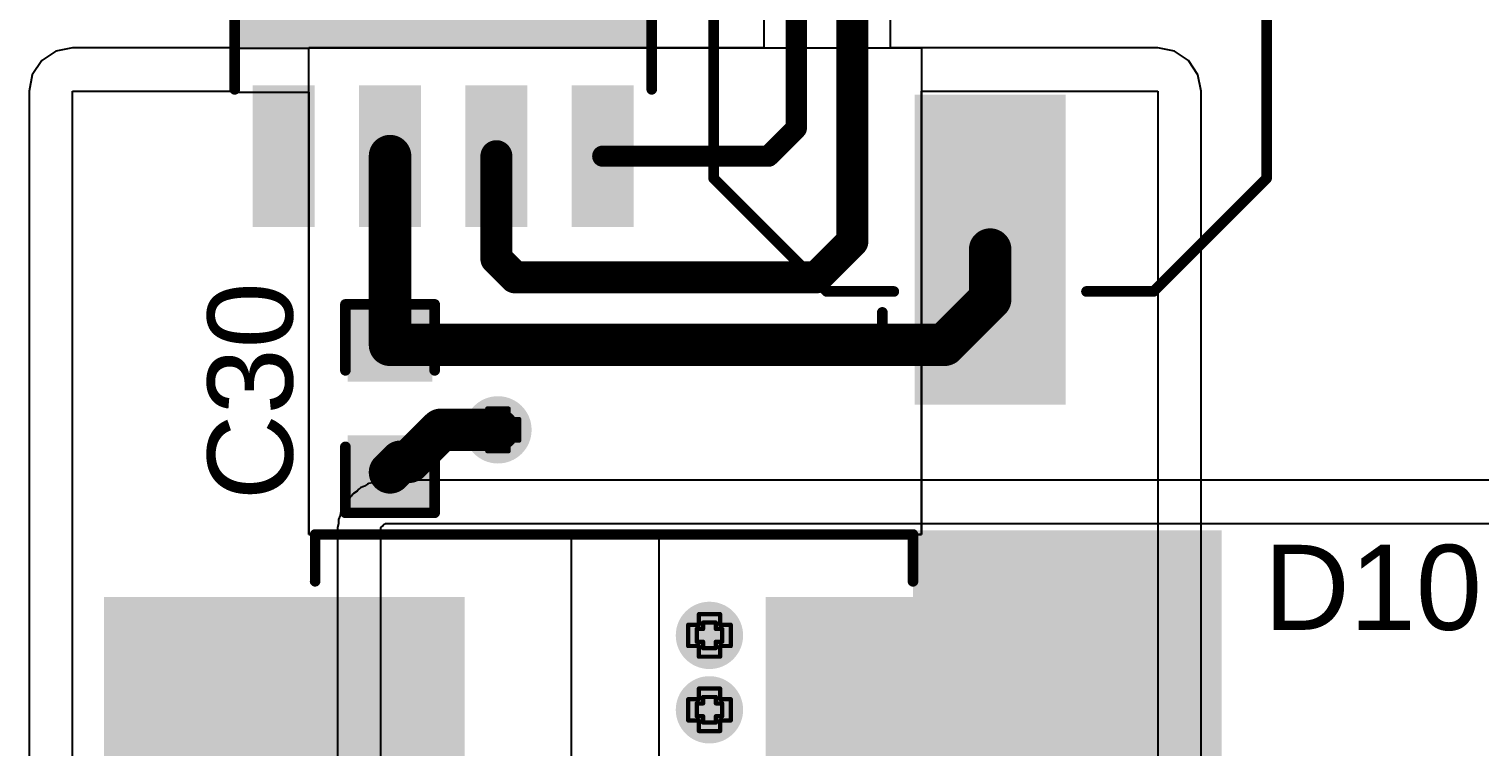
# Model space of a CAD drawing. Header units: inches. Extents: x -5 to 5258, y -4 to 5281.
# Drawn here: x 7.86 to 25.19, y 14.09 to 22.67 of the extents above; entities that cross this region are included whole.
import ezdxf

# ---------------------------------------------------------------- set-up
doc = ezdxf.new("R2010")
doc.units = ezdxf.units.IN
for name, color, linetype in [('Bottom Layer', 5, 'Continuous'), ('Bottom Solder', 6, 'Continuous'), ('Drill Drawing', 1, 'Continuous'), ('Top Layer', 1, 'Continuous'), ('Top Overlay', 2, 'Continuous'), ('Top Paste', 8, 'Continuous'), ('Top Solder', 216, 'Continuous'), ('Via Holes', 16, 'Continuous')]:
    doc.layers.add(name, color=color, linetype=linetype)
doc.styles.add('Arial', font='', dxfattribs={"height": 0.2})
doc.styles.get('Arial').set_extended_font_data('Arial')

# ---------------------------------------------------------------- blocks, each defined once
blk = doc.blocks.new('8_SO_P____P___8')
at = {"layer": 'Top Layer'}
for points in [[(-3.475, 2.205), (-1.925, 2.205), (-1.925, 1.605), (-3.475, 1.605)], [(1.925, 2.205), (3.475, 2.205), (3.475, 1.605), (1.925, 1.605)], [(-1.144, 1.144), (1.144, 1.144), (1.144, -1.144), (-1.144, -1.144)], [(-3.475, 0.935), (-1.925, 0.935), (-1.925, 0.335), (-3.475, 0.335)], [(1.925, 0.935), (3.475, 0.935), (3.475, 0.335), (1.925, 0.335)], [(-3.475, -0.335), (-1.925, -0.335), (-1.925, -0.935), (-3.475, -0.935)], [(1.925, -0.335), (3.475, -0.335), (3.475, -0.935), (1.925, -0.935)], [(-3.475, -1.605), (-1.925, -1.605), (-1.925, -2.205), (-3.475, -2.205)], [(1.925, -1.605), (3.475, -1.605), (3.475, -2.205), (1.925, -2.205)]]:
    blk.add_hatch(color=1, dxfattribs=at).paths.add_polyline_path(points)
at = {"layer": 'Top Paste'}
for points in [[(-3.475, 2.205), (-1.925, 2.205), (-1.925, 1.605), (-3.475, 1.605)], [(1.925, 2.205), (3.475, 2.205), (3.475, 1.605), (1.925, 1.605)], [(-1.144, 1.144), (1.144, 1.144), (1.144, -1.144), (-1.144, -1.144)], [(-3.475, 0.935), (-1.925, 0.935), (-1.925, 0.335), (-3.475, 0.335)], [(1.925, 0.935), (3.475, 0.935), (3.475, 0.335), (1.925, 0.335)], [(-3.475, -0.335), (-1.925, -0.335), (-1.925, -0.935), (-3.475, -0.935)], [(1.925, -0.335), (3.475, -0.335), (3.475, -0.935), (1.925, -0.935)], [(-3.475, -1.605), (-1.925, -1.605), (-1.925, -2.205), (-3.475, -2.205)], [(1.925, -1.605), (3.475, -1.605), (3.475, -2.205), (1.925, -2.205)]]:
    blk.add_hatch(color=8, dxfattribs=at).paths.add_polyline_path(points)
at = {"layer": 'Top Solder'}
for points in [[(-3.545, 2.275), (-1.855, 2.275), (-1.855, 1.535), (-3.545, 1.535)], [(1.855, 2.275), (3.545, 2.275), (3.545, 1.535), (1.855, 1.535)], [(-1.214, 1.214), (1.214, 1.214), (1.214, -1.214), (-1.214, -1.214)], [(-3.545, 1.005), (-1.855, 1.005), (-1.855, 0.265), (-3.545, 0.265)], [(1.855, 1.005), (3.545, 1.005), (3.545, 0.265), (1.855, 0.265)], [(-3.545, -0.265), (-1.855, -0.265), (-1.855, -1.005), (-3.545, -1.005)], [(1.855, -0.265), (3.545, -0.265), (3.545, -1.005), (1.855, -1.005)], [(-3.545, -1.535), (-1.855, -1.535), (-1.855, -2.275), (-3.545, -2.275)], [(1.855, -1.535), (3.545, -1.535), (3.545, -2.275), (1.855, -2.275)]]:
    blk.add_hatch(color=216, dxfattribs=at).paths.add_polyline_path(points)
at = {"layer": 'Top Overlay'}
for points in [[(1.902, 2.489, 0.127, 0.127, 0), (-1.603, 2.489, 0.127, 0.127, 0)], [(-3.763, 1.791, 0.127, 0.127, 0), (-3.763, 2.045, 0.127, 0.127, 0)], [(-3.636, 1.918, 0.127, 0.127, 0), (-3.763, 2.045, 0.127, 0.127, 0)], [(-3.763, 1.791, 0.127, 0.127, 0), (-3.636, 1.918, 0.127, 0.127, 0)], [(-1.603, -2.489, 0.127, 0.127, 0), (1.902, -2.489, 0.127, 0.127, 0)]]:
    blk.add_lwpolyline(points, format="xyseb", dxfattribs=at)
for points in [[(-1.635, 2.489, 0.0635, 0.0635, 1), (-1.571, 2.489, 0.0635, 0.0635, 1)], [(1.87, 2.489, 0.0635, 0.0635, 1), (1.934, 2.489, 0.0635, 0.0635, 1)], [(-3.795, 2.045, 0.0635, 0.0635, 1), (-3.732, 2.045, 0.0635, 0.0635, 1)], [(-3.795, 2.045, 0.0635, 0.0635, 1), (-3.732, 2.045, 0.0635, 0.0635, 1)], [(-3.668, 1.918, 0.0635, 0.0635, 1), (-3.605, 1.918, 0.0635, 0.0635, 1)], [(-3.668, 1.918, 0.0635, 0.0635, 1), (-3.605, 1.918, 0.0635, 0.0635, 1)], [(-3.795, 1.791, 0.0635, 0.0635, 1), (-3.732, 1.791, 0.0635, 0.0635, 1)], [(-3.795, 1.791, 0.0635, 0.0635, 1), (-3.732, 1.791, 0.0635, 0.0635, 1)], [(-1.635, -2.489, 0.0635, 0.0635, 1), (-1.571, -2.489, 0.0635, 0.0635, 1)], [(1.87, -2.489, 0.0635, 0.0635, 1), (1.934, -2.489, 0.0635, 0.0635, 1)]]:
    blk.add_lwpolyline(points, format="xyseb", close=True, dxfattribs=at)
blk = doc.blocks.new('SMC_121')
at = {"layer": 'Top Layer'}
for points in [[(-6, 2.15), (-1.9, 2.15), (-1.9, -2.15), (-6, -2.15)], [(1.9, 2.15), (6, 2.15), (6, -2.15), (1.9, -2.15)]]:
    blk.add_hatch(color=1, dxfattribs=at).paths.add_polyline_path(points)
at = {"layer": 'Top Overlay'}
for points in [[(-7.239, 2.235), (-3.556, 2.235), (-3.556, 3.048), (-7.239, 3.048)], [(-7.24, -2.261), (-6.097, -2.261), (-6.097, 2.261), (-7.24, 2.261)], [(-7.24, -3.048), (-3.557, -3.048), (-3.557, -2.235), (-7.24, -2.235)]]:
    blk.add_hatch(color=2, dxfattribs=at).paths.add_polyline_path(points)
at = {"layer": 'Top Paste'}
for points in [[(-6, 2.15), (-1.9, 2.15), (-1.9, -2.15), (-6, -2.15)], [(1.9, 2.15), (6, 2.15), (6, -2.15), (1.9, -2.15)]]:
    blk.add_hatch(color=8, dxfattribs=at).paths.add_polyline_path(points)
at = {"layer": 'Top Solder'}
for points in [[(-6.102, 2.252), (-1.798, 2.252), (-1.798, -2.252), (-6.102, -2.252)], [(1.798, 2.252), (6.102, 2.252), (6.102, -2.252), (1.798, -2.252)]]:
    blk.add_hatch(color=216, dxfattribs=at).paths.add_polyline_path(points)
at = {"layer": 'Top Overlay'}
for points in [[(-3.556, 2.997, 0.127, 0.127, 0), (-3.556, 2.438, 0.127, 0.127, 0)], [(3.581, 2.997, 0.127, 0.127, 0), (-3.556, 2.997, 0.127, 0.127, 0)], [(3.581, 2.997, 0.127, 0.127, 0), (3.581, 2.438, 0.127, 0.127, 0)], [(-3.556, -2.997, 0.127, 0.127, 0), (-3.556, -2.438, 0.127, 0.127, 0)], [(3.581, -2.997, 0.127, 0.127, 0), (3.581, -2.438, 0.127, 0.127, 0)], [(3.581, -2.997, 0.127, 0.127, 0), (-3.556, -2.997, 0.127, 0.127, 0)]]:
    blk.add_lwpolyline(points, format="xyseb", dxfattribs=at)
for points in [[(-3.588, 2.997, 0.0635, 0.0635, 1), (-3.524, 2.997, 0.0635, 0.0635, 1)], [(-3.588, 2.997, 0.0635, 0.0635, 1), (-3.524, 2.997, 0.0635, 0.0635, 1)], [(3.55, 2.997, 0.0635, 0.0635, 1), (3.613, 2.997, 0.0635, 0.0635, 1)], [(3.55, 2.997, 0.0635, 0.0635, 1), (3.613, 2.997, 0.0635, 0.0635, 1)], [(-3.588, 2.438, 0.0635, 0.0635, 1), (-3.524, 2.438, 0.0635, 0.0635, 1)], [(3.55, 2.438, 0.0635, 0.0635, 1), (3.613, 2.438, 0.0635, 0.0635, 1)], [(-3.588, -2.438, 0.0635, 0.0635, 1), (-3.524, -2.438, 0.0635, 0.0635, 1)], [(3.55, -2.438, 0.0635, 0.0635, 1), (3.613, -2.438, 0.0635, 0.0635, 1)], [(-3.588, -2.997, 0.0635, 0.0635, 1), (-3.524, -2.997, 0.0635, 0.0635, 1)], [(-3.588, -2.997, 0.0635, 0.0635, 1), (-3.524, -2.997, 0.0635, 0.0635, 1)], [(3.55, -2.997, 0.0635, 0.0635, 1), (3.613, -2.997, 0.0635, 0.0635, 1)], [(3.55, -2.997, 0.0635, 0.0635, 1), (3.613, -2.997, 0.0635, 0.0635, 1)]]:
    blk.add_lwpolyline(points, format="xyseb", close=True, dxfattribs=at)
blk = doc.blocks.new('C___0603_140')
at = {"layer": 'Top Layer'}
for points in [[(-0.381, 0.445), (-0.381, -0.445), (-1.143, -0.445), (-1.143, 0.445)], [(1.143, 0.445), (1.143, -0.445), (0.381, -0.445), (0.381, 0.445)]]:
    blk.add_hatch(color=1, dxfattribs=at).paths.add_polyline_path(points)
at = {"layer": 'Top Paste'}
for points in [[(-0.381, 0.445), (-0.381, -0.445), (-1.143, -0.445), (-1.143, 0.445)], [(1.143, 0.445), (1.143, -0.445), (0.381, -0.445), (0.381, 0.445)]]:
    blk.add_hatch(color=8, dxfattribs=at).paths.add_polyline_path(points)
at = {"layer": 'Top Solder'}
for points in [[(-0.321, 0.504), (-0.321, -0.504), (-1.203, -0.504), (-1.203, 0.504)], [(1.203, 0.504), (1.203, -0.504), (0.321, -0.504), (0.321, 0.504)]]:
    blk.add_hatch(color=216, dxfattribs=at).paths.add_polyline_path(points)
at = {"layer": 'Top Overlay'}
for points in [[(-1.245, 0.533, 0.127, 0.127, 0), (-0.457, 0.533, 0.127, 0.127, 0)], [(-1.245, 0.533, 0.127, 0.127, 0), (-1.245, -0.533, 0.127, 0.127, 0)], [(0.457, 0.533, 0.127, 0.127, 0), (1.245, 0.533, 0.127, 0.127, 0)], [(1.245, 0.533, 0.127, 0.127, 0), (1.245, -0.533, 0.127, 0.127, 0)], [(-1.245, -0.533, 0.127, 0.127, 0), (-0.457, -0.533, 0.127, 0.127, 0)], [(0.457, -0.533, 0.127, 0.127, 0), (1.245, -0.533, 0.127, 0.127, 0)]]:
    blk.add_lwpolyline(points, format="xyseb", dxfattribs=at)
for points in [[(-1.276, 0.533, 0.0635, 0.0635, 1), (-1.213, 0.533, 0.0635, 0.0635, 1)], [(-1.276, 0.533, 0.0635, 0.0635, 1), (-1.213, 0.533, 0.0635, 0.0635, 1)], [(-0.489, 0.533, 0.0635, 0.0635, 1), (-0.425, 0.533, 0.0635, 0.0635, 1)], [(0.425, 0.533, 0.0635, 0.0635, 1), (0.489, 0.533, 0.0635, 0.0635, 1)], [(1.213, 0.533, 0.0635, 0.0635, 1), (1.276, 0.533, 0.0635, 0.0635, 1)], [(1.213, 0.533, 0.0635, 0.0635, 1), (1.276, 0.533, 0.0635, 0.0635, 1)], [(-1.276, -0.533, 0.0635, 0.0635, 1), (-1.213, -0.533, 0.0635, 0.0635, 1)], [(-1.276, -0.533, 0.0635, 0.0635, 1), (-1.213, -0.533, 0.0635, 0.0635, 1)], [(-0.489, -0.533, 0.0635, 0.0635, 1), (-0.425, -0.533, 0.0635, 0.0635, 1)], [(0.425, -0.533, 0.0635, 0.0635, 1), (0.489, -0.533, 0.0635, 0.0635, 1)], [(1.213, -0.533, 0.0635, 0.0635, 1), (1.276, -0.533, 0.0635, 0.0635, 1)], [(1.213, -0.533, 0.0635, 0.0635, 1), (1.276, -0.533, 0.0635, 0.0635, 1)]]:
    blk.add_lwpolyline(points, format="xyseb", close=True, dxfattribs=at)
blk = doc.blocks.new('50SVPF10M_142')
at = {"layer": 'Top Layer'}
for points in [[(-4.55, 0.8), (-1.05, 0.8), (-1.05, -0.8), (-4.55, -0.8)], [(1.05, 0.8), (4.55, 0.8), (4.55, -0.8), (1.05, -0.8)]]:
    blk.add_hatch(color=1, dxfattribs=at).paths.add_polyline_path(points)
at = {"layer": 'Top Paste'}
for points in [[(-4.55, 0.8), (-1.05, 0.8), (-1.05, -0.8), (-4.55, -0.8)], [(1.05, 0.8), (4.55, 0.8), (4.55, -0.8), (1.05, -0.8)]]:
    blk.add_hatch(color=8, dxfattribs=at).paths.add_polyline_path(points)
at = {"layer": 'Top Solder'}
for points in [[(-4.652, 0.902), (-0.948, 0.902), (-0.948, -0.902), (-4.652, -0.902)], [(0.948, 0.902), (4.652, 0.902), (4.652, -0.902), (0.948, -0.902)]]:
    blk.add_hatch(color=216, dxfattribs=at).paths.add_polyline_path(points)
at = {"layer": 'Top Overlay'}
for points in [[(-1.95, 3.3, 0.127, 0.127, 0), (-3.3, 1.95, 0.127, 0.127, 0)], [(-1.95, 3.3, 0.127, 0.127, 0), (3.3, 3.3, 0.127, 0.127, 0)], [(3.3, 3.3, 0.127, 0.127, 0), (3.3, 1.15, 0.127, 0.127, 0)], [(-3.3, 1.95, 0.127, 0.127, 0), (-3.3, 1.15, 0.127, 0.127, 0)], [(-3.779, 1.567, 0.127, 0.127, 0), (-3.779, 1.033, 0.127, 0.127, 0)], [(-4.007, 1.287, 0.127, 0.127, 0), (-3.55, 1.287, 0.127, 0.127, 0)], [(-3.3, -1.15, 0.127, 0.127, 0), (-3.3, -1.95, 0.127, 0.127, 0)], [(3.3, -1.15, 0.127, 0.127, 0), (3.3, -3.3, 0.127, 0.127, 0)], [(-3.3, -1.95, 0.127, 0.127, 0), (-1.95, -3.3, 0.127, 0.127, 0)], [(-1.95, -3.3, 0.127, 0.127, 0), (3.3, -3.3, 0.127, 0.127, 0)]]:
    blk.add_lwpolyline(points, format="xyseb", dxfattribs=at)
for points in [[(-1.982, 3.3, 0.0635, 0.0635, 1), (-1.918, 3.3, 0.0635, 0.0635, 1)], [(-1.982, 3.3, 0.0635, 0.0635, 1), (-1.918, 3.3, 0.0635, 0.0635, 1)], [(3.268, 3.3, 0.0635, 0.0635, 1), (3.332, 3.3, 0.0635, 0.0635, 1)], [(3.268, 3.3, 0.0635, 0.0635, 1), (3.332, 3.3, 0.0635, 0.0635, 1)], [(-3.332, 1.95, 0.0635, 0.0635, 1), (-3.268, 1.95, 0.0635, 0.0635, 1)], [(-3.332, 1.95, 0.0635, 0.0635, 1), (-3.268, 1.95, 0.0635, 0.0635, 1)], [(-3.81, 1.567, 0.0635, 0.0635, 1), (-3.747, 1.567, 0.0635, 0.0635, 1)], [(-4.039, 1.287, 0.0635, 0.0635, 1), (-3.975, 1.287, 0.0635, 0.0635, 1)], [(-3.582, 1.287, 0.0635, 0.0635, 1), (-3.518, 1.287, 0.0635, 0.0635, 1)], [(-3.332, 1.15, 0.0635, 0.0635, 1), (-3.268, 1.15, 0.0635, 0.0635, 1)], [(3.268, 1.15, 0.0635, 0.0635, 1), (3.332, 1.15, 0.0635, 0.0635, 1)], [(-3.81, 1.033, 0.0635, 0.0635, 1), (-3.747, 1.033, 0.0635, 0.0635, 1)], [(-3.332, -1.15, 0.0635, 0.0635, 1), (-3.268, -1.15, 0.0635, 0.0635, 1)], [(3.268, -1.15, 0.0635, 0.0635, 1), (3.332, -1.15, 0.0635, 0.0635, 1)], [(-3.332, -1.95, 0.0635, 0.0635, 1), (-3.268, -1.95, 0.0635, 0.0635, 1)], [(-3.332, -1.95, 0.0635, 0.0635, 1), (-3.268, -1.95, 0.0635, 0.0635, 1)], [(-1.982, -3.3, 0.0635, 0.0635, 1), (-1.918, -3.3, 0.0635, 0.0635, 1)], [(-1.982, -3.3, 0.0635, 0.0635, 1), (-1.918, -3.3, 0.0635, 0.0635, 1)], [(3.268, -3.3, 0.0635, 0.0635, 1), (3.332, -3.3, 0.0635, 0.0635, 1)], [(3.268, -3.3, 0.0635, 0.0635, 1), (3.332, -3.3, 0.0635, 0.0635, 1)]]:
    blk.add_lwpolyline(points, format="xyseb", close=True, dxfattribs=at)

msp = doc.modelspace()

# ---------------------------------------------------------------- hatches: boundary and pattern name
at = {"layer": 'Bottom Layer'}
h = msp.add_hatch(color=5, dxfattribs=at)
edge = h.paths.add_edge_path()
edge.add_arc((13.462, 17.883), 0.3, 0, 360)
h = msp.add_hatch(color=5, dxfattribs=at)
edge = h.paths.add_edge_path()
edge.add_arc((15.987, 15.428), 0.3, 0, 360)
h = msp.add_hatch(color=5, dxfattribs=at)
edge = h.paths.add_edge_path()
edge.add_arc((15.987, 14.539), 0.3, 0, 360)
at = {"layer": 'Bottom Solder'}
h = msp.add_hatch(color=6, dxfattribs=at)
edge = h.paths.add_edge_path()
edge.add_arc((13.462, 17.883), 0.402, 0, 360)
h = msp.add_hatch(color=6, dxfattribs=at)
edge = h.paths.add_edge_path()
edge.add_arc((15.987, 15.428), 0.402, 0, 360)
h = msp.add_hatch(color=6, dxfattribs=at)
edge = h.paths.add_edge_path()
edge.add_arc((15.987, 14.539), 0.402, 0, 360)
at = {"layer": 'Top Layer'}
msp.add_hatch(color=1, dxfattribs=at).paths.add_polyline_path([(10.319, 22.436), (15.298, 22.436), (15.298, 25.269), (10.319, 25.269)])
h = msp.add_hatch(color=1, dxfattribs=at)
edge = h.paths.add_edge_path()
edge.add_arc((13.462, 17.883), 0.3, 0, 360)
h = msp.add_hatch(color=1, dxfattribs=at)
edge = h.paths.add_edge_path()
edge.add_arc((15.987, 15.428), 0.3, 0, 360)
h = msp.add_hatch(color=1, dxfattribs=at)
edge = h.paths.add_edge_path()
edge.add_arc((15.987, 14.539), 0.3, 0, 360)
at = {"layer": 'Top Solder'}
h = msp.add_hatch(color=216, dxfattribs=at)
edge = h.paths.add_edge_path()
edge.add_arc((13.462, 17.883), 0.402, 0, 360)
h = msp.add_hatch(color=216, dxfattribs=at)
edge = h.paths.add_edge_path()
edge.add_arc((15.987, 15.428), 0.402, 0, 360)
h = msp.add_hatch(color=216, dxfattribs=at)
edge = h.paths.add_edge_path()
edge.add_arc((15.987, 14.539), 0.402, 0, 360)
at = {"layer": 'Via Holes'}
h = msp.add_hatch(color=7, dxfattribs=at)
edge = h.paths.add_edge_path()
edge.add_arc((13.462, 17.883), 0.15, 0, 360)
h = msp.add_hatch(color=7, dxfattribs=at)
edge = h.paths.add_edge_path()
edge.add_arc((15.987, 15.428), 0.15, 0, 360)
h = msp.add_hatch(color=7, dxfattribs=at)
edge = h.paths.add_edge_path()
edge.add_arc((15.987, 14.539), 0.15, 0, 360)

# ---------------------------------------------------------------- linework, layer by layer
at = {"layer": 'Bottom Layer'}
for p, q in [((11.781, 17.152), (11.738, 17.124)), ((11.802, 17.173), (11.781, 17.152)), ((11.807, 17.176), (11.802, 17.173)), ((11.822, 17.19), (11.807, 17.176)), ((11.828, 17.195), (11.822, 17.19)), ((11.87, 17.212), (11.828, 17.195)), ((11.906, 17.236), (11.87, 17.212)), ((11.911, 17.238), (11.906, 17.236)), ((11.906, 17.236), (11.906, 17.236)), ((11.906, 17.236), (11.906, 17.236)), ((11.918, 17.243), (11.911, 17.238)), ((11.968, 17.252), (11.918, 17.243)), ((12.015, 17.272), (11.968, 17.252)), ((12.066, 17.272), (12.015, 17.272)), ((12.116, 17.282), (12.066, 17.272)), ((12.167, 17.282), (12.116, 17.282)), ((51.47, 17.282), (12.167, 17.282)), ((12.167, 17.282), (12.167, 17.282)), ((12.167, 17.282), (12.167, 17.282)), ((11.634, 17.001), (11.615, 16.954)), ((11.639, 17.007), (11.634, 17.001)), ((11.653, 17.021), (11.639, 17.007)), ((11.659, 17.031), (11.653, 17.021)), ((11.681, 17.052), (11.659, 17.031)), ((11.703, 17.086), (11.681, 17.052)), ((11.717, 17.1), (11.703, 17.086)), ((11.723, 17.109), (11.717, 17.1)), ((11.738, 17.124), (11.723, 17.109)), ((11.738, 17.124), (11.738, 17.124)), ((11.738, 17.124), (11.738, 17.124)), ((11.577, 16.861), (11.557, 16.814)), ((11.557, 16.814), (11.557, 16.763)), ((11.586, 16.911), (11.577, 16.861)), ((11.615, 16.954), (11.586, 16.911)), ((11.557, 16.763), (11.547, 16.713)), ((11.547, 16.713), (11.547, 16.545)), ((12.065, 16.713), (12.069, 16.719)), ((12.065, 16.545), (12.065, 16.713)), ((12.069, 16.719), (12.083, 16.733)), ((12.083, 16.733), (12.09, 16.743)), ((12.09, 16.743), (12.104, 16.758)), ((12.104, 16.758), (12.11, 16.76)), ((12.11, 16.76), (12.116, 16.764)), ((12.116, 16.764), (12.167, 16.764)), ((12.167, 16.764), (63.373, 16.764)), ((11.547, 16.545), (11.547, 5.995)), ((12.065, 5.995), (12.065, 16.545))]:
    msp.add_line(p, q, dxfattribs=at)
at = {"layer": 'Drill Drawing'}
for points in [[(13.208, 17.756, 0.0508, 0.0508, 0), (13.208, 18.01, 0.0508, 0.0508, 0)], [(13.208, 18.01, 0.0508, 0.0508, 0), (13.335, 18.01, 0.0508, 0.0508, 0)], [(13.335, 18.01, 0.0508, 0.0508, 0), (13.335, 18.137, 0.0508, 0.0508, 0)], [(13.335, 18.137, 0.0508, 0.0508, 0), (13.589, 18.137, 0.0508, 0.0508, 0)], [(13.386, 17.959, 0.0508, 0.0508, 0), (13.386, 18.035, 0.0508, 0.0508, 0)], [(13.386, 18.035, 0.0508, 0.0508, 0), (13.538, 18.035, 0.0508, 0.0508, 0)], [(13.538, 17.959, 0.0508, 0.0508, 0), (13.538, 18.035, 0.0508, 0.0508, 0)], [(13.589, 18.01, 0.0508, 0.0508, 0), (13.589, 18.137, 0.0508, 0.0508, 0)], [(13.589, 18.01, 0.0508, 0.0508, 0), (13.716, 18.01, 0.0508, 0.0508, 0)], [(13.716, 17.756, 0.0508, 0.0508, 0), (13.716, 18.01, 0.0508, 0.0508, 0)], [(13.31, 17.807, 0.0508, 0.0508, 0), (13.31, 17.959, 0.0508, 0.0508, 0)], [(13.31, 17.959, 0.0508, 0.0508, 0), (13.386, 17.959, 0.0508, 0.0508, 0)], [(13.538, 17.959, 0.0508, 0.0508, 0), (13.614, 17.959, 0.0508, 0.0508, 0)], [(13.614, 17.807, 0.0508, 0.0508, 0), (13.614, 17.959, 0.0508, 0.0508, 0)], [(13.208, 17.756, 0.0508, 0.0508, 0), (13.335, 17.756, 0.0508, 0.0508, 0)], [(13.31, 17.807, 0.0508, 0.0508, 0), (13.386, 17.807, 0.0508, 0.0508, 0)], [(13.335, 17.629, 0.0508, 0.0508, 0), (13.335, 17.756, 0.0508, 0.0508, 0)], [(13.386, 17.73, 0.0508, 0.0508, 0), (13.386, 17.807, 0.0508, 0.0508, 0)], [(13.386, 17.73, 0.0508, 0.0508, 0), (13.538, 17.73, 0.0508, 0.0508, 0)], [(13.538, 17.807, 0.0508, 0.0508, 0), (13.614, 17.807, 0.0508, 0.0508, 0)], [(13.538, 17.73, 0.0508, 0.0508, 0), (13.538, 17.807, 0.0508, 0.0508, 0)], [(13.589, 17.756, 0.0508, 0.0508, 0), (13.716, 17.756, 0.0508, 0.0508, 0)], [(13.589, 17.629, 0.0508, 0.0508, 0), (13.589, 17.756, 0.0508, 0.0508, 0)], [(13.335, 17.629, 0.0508, 0.0508, 0), (13.589, 17.629, 0.0508, 0.0508, 0)], [(15.86, 15.555, 0.0508, 0.0508, 0), (15.86, 15.682, 0.0508, 0.0508, 0)], [(15.86, 15.682, 0.0508, 0.0508, 0), (16.114, 15.682, 0.0508, 0.0508, 0)], [(15.911, 15.505, 0.0508, 0.0508, 0), (15.911, 15.581, 0.0508, 0.0508, 0)], [(15.911, 15.581, 0.0508, 0.0508, 0), (16.063, 15.581, 0.0508, 0.0508, 0)], [(16.063, 15.505, 0.0508, 0.0508, 0), (16.063, 15.581, 0.0508, 0.0508, 0)], [(16.114, 15.555, 0.0508, 0.0508, 0), (16.114, 15.682, 0.0508, 0.0508, 0)], [(15.733, 15.301, 0.0508, 0.0508, 0), (15.733, 15.555, 0.0508, 0.0508, 0)], [(15.733, 15.555, 0.0508, 0.0508, 0), (15.86, 15.555, 0.0508, 0.0508, 0)], [(15.835, 15.352, 0.0508, 0.0508, 0), (15.835, 15.505, 0.0508, 0.0508, 0)], [(15.835, 15.505, 0.0508, 0.0508, 0), (15.911, 15.505, 0.0508, 0.0508, 0)], [(16.063, 15.505, 0.0508, 0.0508, 0), (16.14, 15.505, 0.0508, 0.0508, 0)], [(16.114, 15.555, 0.0508, 0.0508, 0), (16.241, 15.555, 0.0508, 0.0508, 0)], [(16.14, 15.352, 0.0508, 0.0508, 0), (16.14, 15.505, 0.0508, 0.0508, 0)], [(16.241, 15.301, 0.0508, 0.0508, 0), (16.241, 15.555, 0.0508, 0.0508, 0)], [(15.733, 15.301, 0.0508, 0.0508, 0), (15.86, 15.301, 0.0508, 0.0508, 0)], [(15.835, 15.352, 0.0508, 0.0508, 0), (15.911, 15.352, 0.0508, 0.0508, 0)], [(15.86, 15.174, 0.0508, 0.0508, 0), (15.86, 15.301, 0.0508, 0.0508, 0)], [(15.911, 15.276, 0.0508, 0.0508, 0), (15.911, 15.352, 0.0508, 0.0508, 0)], [(15.911, 15.276, 0.0508, 0.0508, 0), (16.063, 15.276, 0.0508, 0.0508, 0)], [(16.063, 15.352, 0.0508, 0.0508, 0), (16.14, 15.352, 0.0508, 0.0508, 0)], [(16.063, 15.276, 0.0508, 0.0508, 0), (16.063, 15.352, 0.0508, 0.0508, 0)], [(16.114, 15.301, 0.0508, 0.0508, 0), (16.241, 15.301, 0.0508, 0.0508, 0)], [(16.114, 15.174, 0.0508, 0.0508, 0), (16.114, 15.301, 0.0508, 0.0508, 0)], [(15.86, 15.174, 0.0508, 0.0508, 0), (16.114, 15.174, 0.0508, 0.0508, 0)], [(15.86, 14.666, 0.0508, 0.0508, 0), (15.86, 14.793, 0.0508, 0.0508, 0)], [(15.86, 14.793, 0.0508, 0.0508, 0), (16.114, 14.793, 0.0508, 0.0508, 0)], [(16.114, 14.666, 0.0508, 0.0508, 0), (16.114, 14.793, 0.0508, 0.0508, 0)], [(15.733, 14.412, 0.0508, 0.0508, 0), (15.733, 14.666, 0.0508, 0.0508, 0)], [(15.733, 14.666, 0.0508, 0.0508, 0), (15.86, 14.666, 0.0508, 0.0508, 0)], [(15.835, 14.463, 0.0508, 0.0508, 0), (15.835, 14.616, 0.0508, 0.0508, 0)], [(15.835, 14.616, 0.0508, 0.0508, 0), (15.911, 14.616, 0.0508, 0.0508, 0)], [(15.911, 14.616, 0.0508, 0.0508, 0), (15.911, 14.692, 0.0508, 0.0508, 0)], [(15.911, 14.692, 0.0508, 0.0508, 0), (16.063, 14.692, 0.0508, 0.0508, 0)], [(16.063, 14.616, 0.0508, 0.0508, 0), (16.063, 14.692, 0.0508, 0.0508, 0)], [(16.063, 14.616, 0.0508, 0.0508, 0), (16.14, 14.616, 0.0508, 0.0508, 0)], [(16.114, 14.666, 0.0508, 0.0508, 0), (16.241, 14.666, 0.0508, 0.0508, 0)], [(16.14, 14.463, 0.0508, 0.0508, 0), (16.14, 14.616, 0.0508, 0.0508, 0)], [(16.241, 14.412, 0.0508, 0.0508, 0), (16.241, 14.666, 0.0508, 0.0508, 0)], [(15.733, 14.412, 0.0508, 0.0508, 0), (15.86, 14.412, 0.0508, 0.0508, 0)], [(15.835, 14.463, 0.0508, 0.0508, 0), (15.911, 14.463, 0.0508, 0.0508, 0)], [(15.86, 14.285, 0.0508, 0.0508, 0), (15.86, 14.412, 0.0508, 0.0508, 0)], [(15.911, 14.387, 0.0508, 0.0508, 0), (15.911, 14.463, 0.0508, 0.0508, 0)], [(15.911, 14.387, 0.0508, 0.0508, 0), (16.063, 14.387, 0.0508, 0.0508, 0)], [(16.063, 14.463, 0.0508, 0.0508, 0), (16.14, 14.463, 0.0508, 0.0508, 0)], [(16.063, 14.387, 0.0508, 0.0508, 0), (16.063, 14.463, 0.0508, 0.0508, 0)], [(16.114, 14.412, 0.0508, 0.0508, 0), (16.241, 14.412, 0.0508, 0.0508, 0)], [(16.114, 14.285, 0.0508, 0.0508, 0), (16.114, 14.412, 0.0508, 0.0508, 0)], [(15.86, 14.285, 0.0508, 0.0508, 0), (16.114, 14.285, 0.0508, 0.0508, 0)]]:
    msp.add_lwpolyline(points, format="xyseb", dxfattribs=at)
for points in [[(13.195, 18.01, 0.0254, 0.0254, 1), (13.221, 18.01, 0.0254, 0.0254, 1)], [(13.195, 18.01, 0.0254, 0.0254, 1), (13.221, 18.01, 0.0254, 0.0254, 1)], [(13.322, 18.137, 0.0254, 0.0254, 1), (13.348, 18.137, 0.0254, 0.0254, 1)], [(13.322, 18.137, 0.0254, 0.0254, 1), (13.348, 18.137, 0.0254, 0.0254, 1)], [(13.322, 18.01, 0.0254, 0.0254, 1), (13.348, 18.01, 0.0254, 0.0254, 1)], [(13.322, 18.01, 0.0254, 0.0254, 1), (13.348, 18.01, 0.0254, 0.0254, 1)], [(13.373, 18.035, 0.0254, 0.0254, 1), (13.399, 18.035, 0.0254, 0.0254, 1)], [(13.373, 18.035, 0.0254, 0.0254, 1), (13.399, 18.035, 0.0254, 0.0254, 1)], [(13.525, 18.035, 0.0254, 0.0254, 1), (13.551, 18.035, 0.0254, 0.0254, 1)], [(13.525, 18.035, 0.0254, 0.0254, 1), (13.551, 18.035, 0.0254, 0.0254, 1)], [(13.576, 18.137, 0.0254, 0.0254, 1), (13.602, 18.137, 0.0254, 0.0254, 1)], [(13.576, 18.137, 0.0254, 0.0254, 1), (13.602, 18.137, 0.0254, 0.0254, 1)], [(13.576, 18.01, 0.0254, 0.0254, 1), (13.602, 18.01, 0.0254, 0.0254, 1)], [(13.576, 18.01, 0.0254, 0.0254, 1), (13.602, 18.01, 0.0254, 0.0254, 1)], [(13.703, 18.01, 0.0254, 0.0254, 1), (13.729, 18.01, 0.0254, 0.0254, 1)], [(13.703, 18.01, 0.0254, 0.0254, 1), (13.729, 18.01, 0.0254, 0.0254, 1)], [(13.297, 17.959, 0.0254, 0.0254, 1), (13.322, 17.959, 0.0254, 0.0254, 1)], [(13.297, 17.959, 0.0254, 0.0254, 1), (13.322, 17.959, 0.0254, 0.0254, 1)], [(13.373, 17.959, 0.0254, 0.0254, 1), (13.399, 17.959, 0.0254, 0.0254, 1)], [(13.373, 17.959, 0.0254, 0.0254, 1), (13.399, 17.959, 0.0254, 0.0254, 1)], [(13.525, 17.959, 0.0254, 0.0254, 1), (13.551, 17.959, 0.0254, 0.0254, 1)], [(13.525, 17.959, 0.0254, 0.0254, 1), (13.551, 17.959, 0.0254, 0.0254, 1)], [(13.602, 17.959, 0.0254, 0.0254, 1), (13.627, 17.959, 0.0254, 0.0254, 1)], [(13.602, 17.959, 0.0254, 0.0254, 1), (13.627, 17.959, 0.0254, 0.0254, 1)], [(13.195, 17.756, 0.0254, 0.0254, 1), (13.221, 17.756, 0.0254, 0.0254, 1)], [(13.195, 17.756, 0.0254, 0.0254, 1), (13.221, 17.756, 0.0254, 0.0254, 1)], [(13.297, 17.807, 0.0254, 0.0254, 1), (13.322, 17.807, 0.0254, 0.0254, 1)], [(13.297, 17.807, 0.0254, 0.0254, 1), (13.322, 17.807, 0.0254, 0.0254, 1)], [(13.322, 17.756, 0.0254, 0.0254, 1), (13.348, 17.756, 0.0254, 0.0254, 1)], [(13.322, 17.756, 0.0254, 0.0254, 1), (13.348, 17.756, 0.0254, 0.0254, 1)], [(13.373, 17.807, 0.0254, 0.0254, 1), (13.399, 17.807, 0.0254, 0.0254, 1)], [(13.373, 17.807, 0.0254, 0.0254, 1), (13.399, 17.807, 0.0254, 0.0254, 1)], [(13.373, 17.73, 0.0254, 0.0254, 1), (13.399, 17.73, 0.0254, 0.0254, 1)], [(13.373, 17.73, 0.0254, 0.0254, 1), (13.399, 17.73, 0.0254, 0.0254, 1)], [(13.525, 17.807, 0.0254, 0.0254, 1), (13.551, 17.807, 0.0254, 0.0254, 1)], [(13.525, 17.807, 0.0254, 0.0254, 1), (13.551, 17.807, 0.0254, 0.0254, 1)], [(13.525, 17.73, 0.0254, 0.0254, 1), (13.551, 17.73, 0.0254, 0.0254, 1)], [(13.525, 17.73, 0.0254, 0.0254, 1), (13.551, 17.73, 0.0254, 0.0254, 1)], [(13.576, 17.756, 0.0254, 0.0254, 1), (13.602, 17.756, 0.0254, 0.0254, 1)], [(13.576, 17.756, 0.0254, 0.0254, 1), (13.602, 17.756, 0.0254, 0.0254, 1)], [(13.602, 17.807, 0.0254, 0.0254, 1), (13.627, 17.807, 0.0254, 0.0254, 1)], [(13.602, 17.807, 0.0254, 0.0254, 1), (13.627, 17.807, 0.0254, 0.0254, 1)], [(13.703, 17.756, 0.0254, 0.0254, 1), (13.729, 17.756, 0.0254, 0.0254, 1)], [(13.703, 17.756, 0.0254, 0.0254, 1), (13.729, 17.756, 0.0254, 0.0254, 1)], [(13.322, 17.629, 0.0254, 0.0254, 1), (13.348, 17.629, 0.0254, 0.0254, 1)], [(13.322, 17.629, 0.0254, 0.0254, 1), (13.348, 17.629, 0.0254, 0.0254, 1)], [(13.576, 17.629, 0.0254, 0.0254, 1), (13.602, 17.629, 0.0254, 0.0254, 1)], [(13.576, 17.629, 0.0254, 0.0254, 1), (13.602, 17.629, 0.0254, 0.0254, 1)], [(15.848, 15.682, 0.0254, 0.0254, 1), (15.873, 15.682, 0.0254, 0.0254, 1)], [(15.848, 15.682, 0.0254, 0.0254, 1), (15.873, 15.682, 0.0254, 0.0254, 1)], [(15.898, 15.581, 0.0254, 0.0254, 1), (15.924, 15.581, 0.0254, 0.0254, 1)], [(15.898, 15.581, 0.0254, 0.0254, 1), (15.924, 15.581, 0.0254, 0.0254, 1)], [(16.051, 15.581, 0.0254, 0.0254, 1), (16.076, 15.581, 0.0254, 0.0254, 1)], [(16.051, 15.581, 0.0254, 0.0254, 1), (16.076, 15.581, 0.0254, 0.0254, 1)], [(16.102, 15.682, 0.0254, 0.0254, 1), (16.127, 15.682, 0.0254, 0.0254, 1)], [(16.102, 15.682, 0.0254, 0.0254, 1), (16.127, 15.682, 0.0254, 0.0254, 1)], [(15.721, 15.555, 0.0254, 0.0254, 1), (15.746, 15.555, 0.0254, 0.0254, 1)], [(15.721, 15.555, 0.0254, 0.0254, 1), (15.746, 15.555, 0.0254, 0.0254, 1)], [(15.822, 15.505, 0.0254, 0.0254, 1), (15.848, 15.505, 0.0254, 0.0254, 1)], [(15.822, 15.505, 0.0254, 0.0254, 1), (15.848, 15.505, 0.0254, 0.0254, 1)], [(15.848, 15.555, 0.0254, 0.0254, 1), (15.873, 15.555, 0.0254, 0.0254, 1)], [(15.848, 15.555, 0.0254, 0.0254, 1), (15.873, 15.555, 0.0254, 0.0254, 1)], [(15.898, 15.505, 0.0254, 0.0254, 1), (15.924, 15.505, 0.0254, 0.0254, 1)], [(15.898, 15.505, 0.0254, 0.0254, 1), (15.924, 15.505, 0.0254, 0.0254, 1)], [(16.051, 15.505, 0.0254, 0.0254, 1), (16.076, 15.505, 0.0254, 0.0254, 1)], [(16.051, 15.505, 0.0254, 0.0254, 1), (16.076, 15.505, 0.0254, 0.0254, 1)], [(16.102, 15.555, 0.0254, 0.0254, 1), (16.127, 15.555, 0.0254, 0.0254, 1)], [(16.102, 15.555, 0.0254, 0.0254, 1), (16.127, 15.555, 0.0254, 0.0254, 1)], [(16.127, 15.505, 0.0254, 0.0254, 1), (16.152, 15.505, 0.0254, 0.0254, 1)], [(16.127, 15.505, 0.0254, 0.0254, 1), (16.152, 15.505, 0.0254, 0.0254, 1)], [(16.229, 15.555, 0.0254, 0.0254, 1), (16.254, 15.555, 0.0254, 0.0254, 1)], [(16.229, 15.555, 0.0254, 0.0254, 1), (16.254, 15.555, 0.0254, 0.0254, 1)], [(15.721, 15.301, 0.0254, 0.0254, 1), (15.746, 15.301, 0.0254, 0.0254, 1)], [(15.721, 15.301, 0.0254, 0.0254, 1), (15.746, 15.301, 0.0254, 0.0254, 1)], [(15.822, 15.352, 0.0254, 0.0254, 1), (15.848, 15.352, 0.0254, 0.0254, 1)], [(15.822, 15.352, 0.0254, 0.0254, 1), (15.848, 15.352, 0.0254, 0.0254, 1)], [(15.848, 15.301, 0.0254, 0.0254, 1), (15.873, 15.301, 0.0254, 0.0254, 1)], [(15.848, 15.301, 0.0254, 0.0254, 1), (15.873, 15.301, 0.0254, 0.0254, 1)], [(15.898, 15.352, 0.0254, 0.0254, 1), (15.924, 15.352, 0.0254, 0.0254, 1)], [(15.898, 15.352, 0.0254, 0.0254, 1), (15.924, 15.352, 0.0254, 0.0254, 1)], [(15.898, 15.276, 0.0254, 0.0254, 1), (15.924, 15.276, 0.0254, 0.0254, 1)], [(15.898, 15.276, 0.0254, 0.0254, 1), (15.924, 15.276, 0.0254, 0.0254, 1)], [(16.051, 15.352, 0.0254, 0.0254, 1), (16.076, 15.352, 0.0254, 0.0254, 1)], [(16.051, 15.352, 0.0254, 0.0254, 1), (16.076, 15.352, 0.0254, 0.0254, 1)], [(16.051, 15.276, 0.0254, 0.0254, 1), (16.076, 15.276, 0.0254, 0.0254, 1)], [(16.051, 15.276, 0.0254, 0.0254, 1), (16.076, 15.276, 0.0254, 0.0254, 1)], [(16.102, 15.301, 0.0254, 0.0254, 1), (16.127, 15.301, 0.0254, 0.0254, 1)], [(16.102, 15.301, 0.0254, 0.0254, 1), (16.127, 15.301, 0.0254, 0.0254, 1)], [(16.127, 15.352, 0.0254, 0.0254, 1), (16.152, 15.352, 0.0254, 0.0254, 1)], [(16.127, 15.352, 0.0254, 0.0254, 1), (16.152, 15.352, 0.0254, 0.0254, 1)], [(16.229, 15.301, 0.0254, 0.0254, 1), (16.254, 15.301, 0.0254, 0.0254, 1)], [(16.229, 15.301, 0.0254, 0.0254, 1), (16.254, 15.301, 0.0254, 0.0254, 1)], [(15.848, 15.174, 0.0254, 0.0254, 1), (15.873, 15.174, 0.0254, 0.0254, 1)], [(15.848, 15.174, 0.0254, 0.0254, 1), (15.873, 15.174, 0.0254, 0.0254, 1)], [(16.102, 15.174, 0.0254, 0.0254, 1), (16.127, 15.174, 0.0254, 0.0254, 1)], [(16.102, 15.174, 0.0254, 0.0254, 1), (16.127, 15.174, 0.0254, 0.0254, 1)], [(15.848, 14.793, 0.0254, 0.0254, 1), (15.873, 14.793, 0.0254, 0.0254, 1)], [(15.848, 14.793, 0.0254, 0.0254, 1), (15.873, 14.793, 0.0254, 0.0254, 1)], [(16.102, 14.793, 0.0254, 0.0254, 1), (16.127, 14.793, 0.0254, 0.0254, 1)], [(16.102, 14.793, 0.0254, 0.0254, 1), (16.127, 14.793, 0.0254, 0.0254, 1)], [(15.721, 14.666, 0.0254, 0.0254, 1), (15.746, 14.666, 0.0254, 0.0254, 1)], [(15.721, 14.666, 0.0254, 0.0254, 1), (15.746, 14.666, 0.0254, 0.0254, 1)], [(15.822, 14.616, 0.0254, 0.0254, 1), (15.848, 14.616, 0.0254, 0.0254, 1)], [(15.822, 14.616, 0.0254, 0.0254, 1), (15.848, 14.616, 0.0254, 0.0254, 1)], [(15.848, 14.666, 0.0254, 0.0254, 1), (15.873, 14.666, 0.0254, 0.0254, 1)], [(15.848, 14.666, 0.0254, 0.0254, 1), (15.873, 14.666, 0.0254, 0.0254, 1)], [(15.898, 14.692, 0.0254, 0.0254, 1), (15.924, 14.692, 0.0254, 0.0254, 1)], [(15.898, 14.692, 0.0254, 0.0254, 1), (15.924, 14.692, 0.0254, 0.0254, 1)], [(15.898, 14.616, 0.0254, 0.0254, 1), (15.924, 14.616, 0.0254, 0.0254, 1)], [(15.898, 14.616, 0.0254, 0.0254, 1), (15.924, 14.616, 0.0254, 0.0254, 1)], [(16.051, 14.692, 0.0254, 0.0254, 1), (16.076, 14.692, 0.0254, 0.0254, 1)], [(16.051, 14.692, 0.0254, 0.0254, 1), (16.076, 14.692, 0.0254, 0.0254, 1)], [(16.051, 14.616, 0.0254, 0.0254, 1), (16.076, 14.616, 0.0254, 0.0254, 1)], [(16.051, 14.616, 0.0254, 0.0254, 1), (16.076, 14.616, 0.0254, 0.0254, 1)], [(16.102, 14.666, 0.0254, 0.0254, 1), (16.127, 14.666, 0.0254, 0.0254, 1)], [(16.102, 14.666, 0.0254, 0.0254, 1), (16.127, 14.666, 0.0254, 0.0254, 1)], [(16.127, 14.616, 0.0254, 0.0254, 1), (16.152, 14.616, 0.0254, 0.0254, 1)], [(16.127, 14.616, 0.0254, 0.0254, 1), (16.152, 14.616, 0.0254, 0.0254, 1)], [(16.229, 14.666, 0.0254, 0.0254, 1), (16.254, 14.666, 0.0254, 0.0254, 1)], [(16.229, 14.666, 0.0254, 0.0254, 1), (16.254, 14.666, 0.0254, 0.0254, 1)], [(15.721, 14.412, 0.0254, 0.0254, 1), (15.746, 14.412, 0.0254, 0.0254, 1)], [(15.721, 14.412, 0.0254, 0.0254, 1), (15.746, 14.412, 0.0254, 0.0254, 1)], [(15.822, 14.463, 0.0254, 0.0254, 1), (15.848, 14.463, 0.0254, 0.0254, 1)], [(15.822, 14.463, 0.0254, 0.0254, 1), (15.848, 14.463, 0.0254, 0.0254, 1)], [(15.848, 14.412, 0.0254, 0.0254, 1), (15.873, 14.412, 0.0254, 0.0254, 1)], [(15.848, 14.412, 0.0254, 0.0254, 1), (15.873, 14.412, 0.0254, 0.0254, 1)], [(15.898, 14.463, 0.0254, 0.0254, 1), (15.924, 14.463, 0.0254, 0.0254, 1)], [(15.898, 14.463, 0.0254, 0.0254, 1), (15.924, 14.463, 0.0254, 0.0254, 1)], [(15.898, 14.387, 0.0254, 0.0254, 1), (15.924, 14.387, 0.0254, 0.0254, 1)], [(15.898, 14.387, 0.0254, 0.0254, 1), (15.924, 14.387, 0.0254, 0.0254, 1)], [(16.051, 14.463, 0.0254, 0.0254, 1), (16.076, 14.463, 0.0254, 0.0254, 1)], [(16.051, 14.463, 0.0254, 0.0254, 1), (16.076, 14.463, 0.0254, 0.0254, 1)], [(16.051, 14.387, 0.0254, 0.0254, 1), (16.076, 14.387, 0.0254, 0.0254, 1)], [(16.051, 14.387, 0.0254, 0.0254, 1), (16.076, 14.387, 0.0254, 0.0254, 1)], [(16.102, 14.412, 0.0254, 0.0254, 1), (16.127, 14.412, 0.0254, 0.0254, 1)], [(16.102, 14.412, 0.0254, 0.0254, 1), (16.127, 14.412, 0.0254, 0.0254, 1)], [(16.127, 14.463, 0.0254, 0.0254, 1), (16.152, 14.463, 0.0254, 0.0254, 1)], [(16.127, 14.463, 0.0254, 0.0254, 1), (16.152, 14.463, 0.0254, 0.0254, 1)], [(16.229, 14.412, 0.0254, 0.0254, 1), (16.254, 14.412, 0.0254, 0.0254, 1)], [(16.229, 14.412, 0.0254, 0.0254, 1), (16.254, 14.412, 0.0254, 0.0254, 1)], [(15.848, 14.285, 0.0254, 0.0254, 1), (15.873, 14.285, 0.0254, 0.0254, 1)], [(15.848, 14.285, 0.0254, 0.0254, 1), (15.873, 14.285, 0.0254, 0.0254, 1)], [(16.102, 14.285, 0.0254, 0.0254, 1), (16.127, 14.285, 0.0254, 0.0254, 1)], [(16.102, 14.285, 0.0254, 0.0254, 1), (16.127, 14.285, 0.0254, 0.0254, 1)]]:
    msp.add_lwpolyline(points, format="xyseb", close=True, dxfattribs=at)
at = {"layer": 'Top Layer'}
for p, q in [((18.147, 22.445), (18.147, 30.576)), ((16.635, 28.504), (16.635, 22.445)), ((8.184, 22.406), (8.016, 22.294)), ((8.382, 22.445), (8.184, 22.406)), ((10.274, 22.445), (8.382, 22.445)), ((10.319, 22.436), (10.274, 22.445)), ((11.204, 22.436), (10.319, 22.436)), ((11.205, 22.437), (11.204, 22.436)), ((11.205, 16.633), (11.205, 22.445)), ((11.205, 22.445), (18.518, 22.445)), ((16.635, 22.445), (11.205, 22.445)), ((11.205, 22.445), (11.205, 22.437)), ((21.34, 22.445), (18.147, 22.445)), ((18.518, 22.445), (18.518, 16.633)), ((21.538, 22.406), (21.34, 22.445)), ((21.706, 22.294), (21.538, 22.406)), ((8.016, 22.294), (7.903, 22.125)), ((21.818, 22.125), (21.706, 22.294)), ((7.903, 22.125), (7.864, 21.927)), ((21.858, 21.927), (21.818, 22.125)), ((7.864, 21.927), (7.864, -0.178)), ((8.382, -0.178), (8.382, 21.927)), ((8.382, 21.927), (10.274, 21.927)), ((10.274, 21.927), (10.319, 21.918)), ((10.319, 21.918), (11.204, 21.918)), ((11.204, 21.918), (11.204, 16.633)), ((18.518, 16.633), (18.518, 21.927)), ((18.518, 21.927), (21.34, 21.927)), ((21.34, 21.927), (21.34, -0.178)), ((21.858, -0.178), (21.858, 21.927)), ((11.204, 16.633), (14.336, 16.633)), ((18.518, 16.633), (11.205, 16.633)), ((14.336, 16.633), (14.336, -0.167)), ((15.386, -0.167), (15.386, 16.633)), ((15.386, 16.633), (18.518, 16.633))]:
    msp.add_line(p, q, dxfattribs=at)
for points in [[(17.693, 20.133, 0.381, 0.381, 0), (17.693, 30.576, 0.381, 0.381, 0)], [(17.024, 21.484, 0.254, 0.254, 0), (17.024, 29.788, 0.254, 0.254, 0)], [(16.692, 21.152, 0.254, 0.254, 0), (17.024, 21.484, 0.254, 0.254, 0)], [(12.174, 18.899, 0.508, 0.508, 0), (12.174, 21.152, 0.508, 0.508, 0)], [(13.444, 19.927, 0.381, 0.381, 0), (13.444, 21.152, 0.381, 0.381, 0)], [(14.714, 21.152, 0.254, 0.254, 0), (16.692, 21.152, 0.254, 0.254, 0)], [(17.264, 19.704, 0.381, 0.381, 0), (17.693, 20.133, 0.381, 0.381, 0)], [(19.338, 19.445, 0.508, 0.508, 0), (19.338, 20.036, 0.508, 0.508, 0)], [(13.444, 19.927, 0.381, 0.381, 0), (13.667, 19.704, 0.381, 0.381, 0)], [(13.667, 19.704, 0.381, 0.381, 0), (17.264, 19.704, 0.381, 0.381, 0)], [(18.792, 18.899, 0.508, 0.508, 0), (19.338, 19.445, 0.508, 0.508, 0)], [(12.174, 18.899, 0.508, 0.508, 0), (18.792, 18.899, 0.508, 0.508, 0)], [(12.4, 17.502, 0.508, 0.508, 0), (12.781, 17.883, 0.508, 0.508, 0)], [(12.781, 17.883, 0.508, 0.508, 0), (13.462, 17.883, 0.508, 0.508, 0)], [(12.174, 17.375, 0.508, 0.508, 0), (12.301, 17.502, 0.508, 0.508, 0)], [(12.301, 17.502, 0.508, 0.508, 0), (12.4, 17.502, 0.508, 0.508, 0)]]:
    msp.add_lwpolyline(points, format="xyseb", dxfattribs=at)
for points in [[(16.96, 21.484, 0.127, 0.127, 1), (17.087, 21.484, 0.127, 0.127, 1)], [(16.96, 21.484, 0.127, 0.127, 1), (17.087, 21.484, 0.127, 0.127, 1)], [(12.047, 21.152, 0.254, 0.254, 1), (12.301, 21.152, 0.254, 0.254, 1)], [(13.348, 21.152, 0.191, 0.191, 1), (13.539, 21.152, 0.191, 0.191, 1)], [(14.65, 21.152, 0.127, 0.127, 1), (14.777, 21.152, 0.127, 0.127, 1)], [(16.628, 21.152, 0.127, 0.127, 1), (16.755, 21.152, 0.127, 0.127, 1)], [(16.628, 21.152, 0.127, 0.127, 1), (16.755, 21.152, 0.127, 0.127, 1)], [(17.598, 20.133, 0.191, 0.191, 1), (17.789, 20.133, 0.191, 0.191, 1)], [(17.598, 20.133, 0.191, 0.191, 1), (17.789, 20.133, 0.191, 0.191, 1)], [(19.211, 20.036, 0.254, 0.254, 1), (19.465, 20.036, 0.254, 0.254, 1)], [(13.348, 19.927, 0.191, 0.191, 1), (13.539, 19.927, 0.191, 0.191, 1)], [(13.348, 19.927, 0.191, 0.191, 1), (13.539, 19.927, 0.191, 0.191, 1)], [(13.571, 19.704, 0.191, 0.191, 1), (13.762, 19.704, 0.191, 0.191, 1)], [(13.571, 19.704, 0.191, 0.191, 1), (13.762, 19.704, 0.191, 0.191, 1)], [(17.169, 19.704, 0.191, 0.191, 1), (17.359, 19.704, 0.191, 0.191, 1)], [(17.169, 19.704, 0.191, 0.191, 1), (17.359, 19.704, 0.191, 0.191, 1)], [(19.211, 19.445, 0.254, 0.254, 1), (19.465, 19.445, 0.254, 0.254, 1)], [(19.211, 19.445, 0.254, 0.254, 1), (19.465, 19.445, 0.254, 0.254, 1)], [(12.047, 18.899, 0.254, 0.254, 1), (12.301, 18.899, 0.254, 0.254, 1)], [(12.047, 18.899, 0.254, 0.254, 1), (12.301, 18.899, 0.254, 0.254, 1)], [(18.665, 18.899, 0.254, 0.254, 1), (18.919, 18.899, 0.254, 0.254, 1)], [(18.665, 18.899, 0.254, 0.254, 1), (18.919, 18.899, 0.254, 0.254, 1)], [(12.654, 17.883, 0.254, 0.254, 1), (12.908, 17.883, 0.254, 0.254, 1)], [(12.654, 17.883, 0.254, 0.254, 1), (12.908, 17.883, 0.254, 0.254, 1)], [(13.335, 17.883, 0.254, 0.254, 1), (13.589, 17.883, 0.254, 0.254, 1)], [(12.174, 17.502, 0.254, 0.254, 1), (12.428, 17.502, 0.254, 0.254, 1)], [(12.174, 17.502, 0.254, 0.254, 1), (12.428, 17.502, 0.254, 0.254, 1)], [(12.273, 17.502, 0.254, 0.254, 1), (12.527, 17.502, 0.254, 0.254, 1)], [(12.273, 17.502, 0.254, 0.254, 1), (12.527, 17.502, 0.254, 0.254, 1)], [(12.047, 17.375, 0.254, 0.254, 1), (12.301, 17.375, 0.254, 0.254, 1)]]:
    msp.add_lwpolyline(points, format="xyseb", close=True, dxfattribs=at)

# ---------------------------------------------------------------- block references
for name, p, rotation in [('8_SO_P____P___8', (12.809, 23.852), 270), ('50SVPF10M_142', (19.338, 22.836), 90), ('C___0603_140', (12.174, 18.137), 90), ('SMC_121', (14.861, 13.636), 180)]:
    msp.add_blockref(name, p, dxfattribs=dict(rotation=rotation))

# ---------------------------------------------------------------- texts
at = {"layer": 'Top Overlay', "style": 'Arial'}
msp.add_text('C30', height=1.016, rotation=90, dxfattribs=at).set_placement((11.011, 17.042))
msp.add_text('D10', height=1.016, dxfattribs=at).set_placement((22.606, 15.494))

doc.saveas('drawing.dxf')
